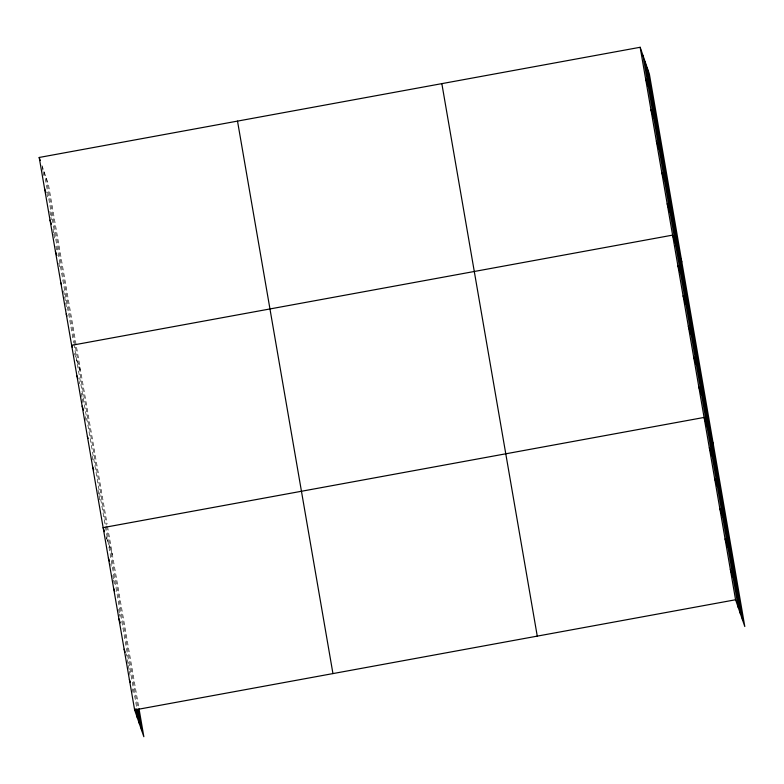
<?xml version="1.0" encoding="UTF-8"?>
<svg xmlns="http://www.w3.org/2000/svg" width="784" height="784" viewBox="0 0 784 784"><rect width="100%" height="100%" fill="white"/><g stroke="black" fill="none" stroke-linecap="round" stroke-linejoin="round"><path stroke-width="0.59" stroke-dasharray="3.92 2.94" d="M42.003 165.6L48.422 184.24L107.104 524.016M74.441 353.447L80.86 372.086M112.357 554.406L105.938 535.766L106.546 539.274M107.516 526.358L138.601 706.335M46.305 178.095L106.203 524.878M106.399 526.044L137.69 707.197M44.12 171.755L73.647 342.735M73.863 343.941L105.232 525.554M105.428 526.721L136.72 707.874M42.209 166.806L42.836 170.422M43.042 171.618L43.875 176.439M46.991 194.501L47.403 196.911M49.902 211.357L50.735 216.178M50.94 217.374L51.362 219.785M53.018 229.418L53.645 233.034M53.851 234.24L54.684 239.051M55.938 246.274L56.556 249.89M58.849 263.14L59.466 266.746M63.631 290.835L64.464 295.646M64.67 296.852L65.503 301.664M65.709 302.869L66.954 310.092M79.292 381.494L79.694 383.827M81.311 393.176L82.114 397.851M82.32 399.027L83.124 403.701M85.348 416.559L86.358 422.4M92.208 456.288L92.816 459.796M98.059 490.186L98.872 494.861M99.068 496.027L100.078 501.868M110.779 563.814L111.181 566.146M112.798 575.495L113.406 579.004M113.611 580.17L114.415 584.844M118.658 609.393L119.256 612.902M119.462 614.068L119.864 616.4M126.322 653.807L126.724 656.139M127.331 659.648L128.145 664.322M128.341 665.489L129.154 670.163M129.35 671.329L130.164 676.004M132.378 688.862L132.986 692.37"/><path stroke-width="1.18" d="M139.003 708.677L143.844 736.725L134.632 709.951L39.2 157.466L640.156 47.275L649.368 74.049L744.8 626.534L735.578 599.76L640.156 47.275M134.632 709.951L735.578 599.76M645.565 78.586L648.358 86.71M650.965 109.887L653.768 118.021M656.375 141.198L659.177 149.323M661.784 172.5L664.587 180.634M667.194 203.811L669.987 211.945M681.815 261.895L672.603 235.122L71.648 345.313L72.344 347.341M677.846 265.502L680.649 273.636M683.099 295.891L685.892 304.025M688.342 326.281L691.145 334.405M693.595 356.661L696.388 364.795M698.838 387.051L701.641 395.185M713.313 444.214L704.091 417.441L103.135 527.632L104.537 531.699M709.334 447.821L712.137 455.955M714.587 478.211L717.389 486.345M719.839 508.6L722.632 516.725M725.082 538.98L727.885 547.114M730.335 569.37L733.128 577.504M39.2 157.466L40.249 160.514M44.61 188.777L46.011 192.844M50.019 220.088L51.411 224.146M55.419 251.39L56.82 255.457M60.829 282.701L61.534 284.729M66.238 314.002L66.934 316.04M76.891 375.703L77.939 378.75M82.144 406.083L83.545 410.15M87.387 436.472L88.092 438.501M92.639 466.862L93.688 469.91M108.388 558.022L109.437 561.07M113.631 588.402L114.68 591.45M118.884 618.792L120.285 622.859M124.127 649.181L125.185 652.229M129.38 679.561L130.428 682.609M647.251 67.894L742.683 620.379M645.075 61.554L740.498 614.039M642.949 55.409L738.381 607.884M441.843 83.643L537.265 636.118M237.513 121.108L332.945 673.583M138.092 709.54L141.728 730.57M136.926 709.04L139.542 724.24M135.808 708.736L137.425 718.085"/></g></svg>
